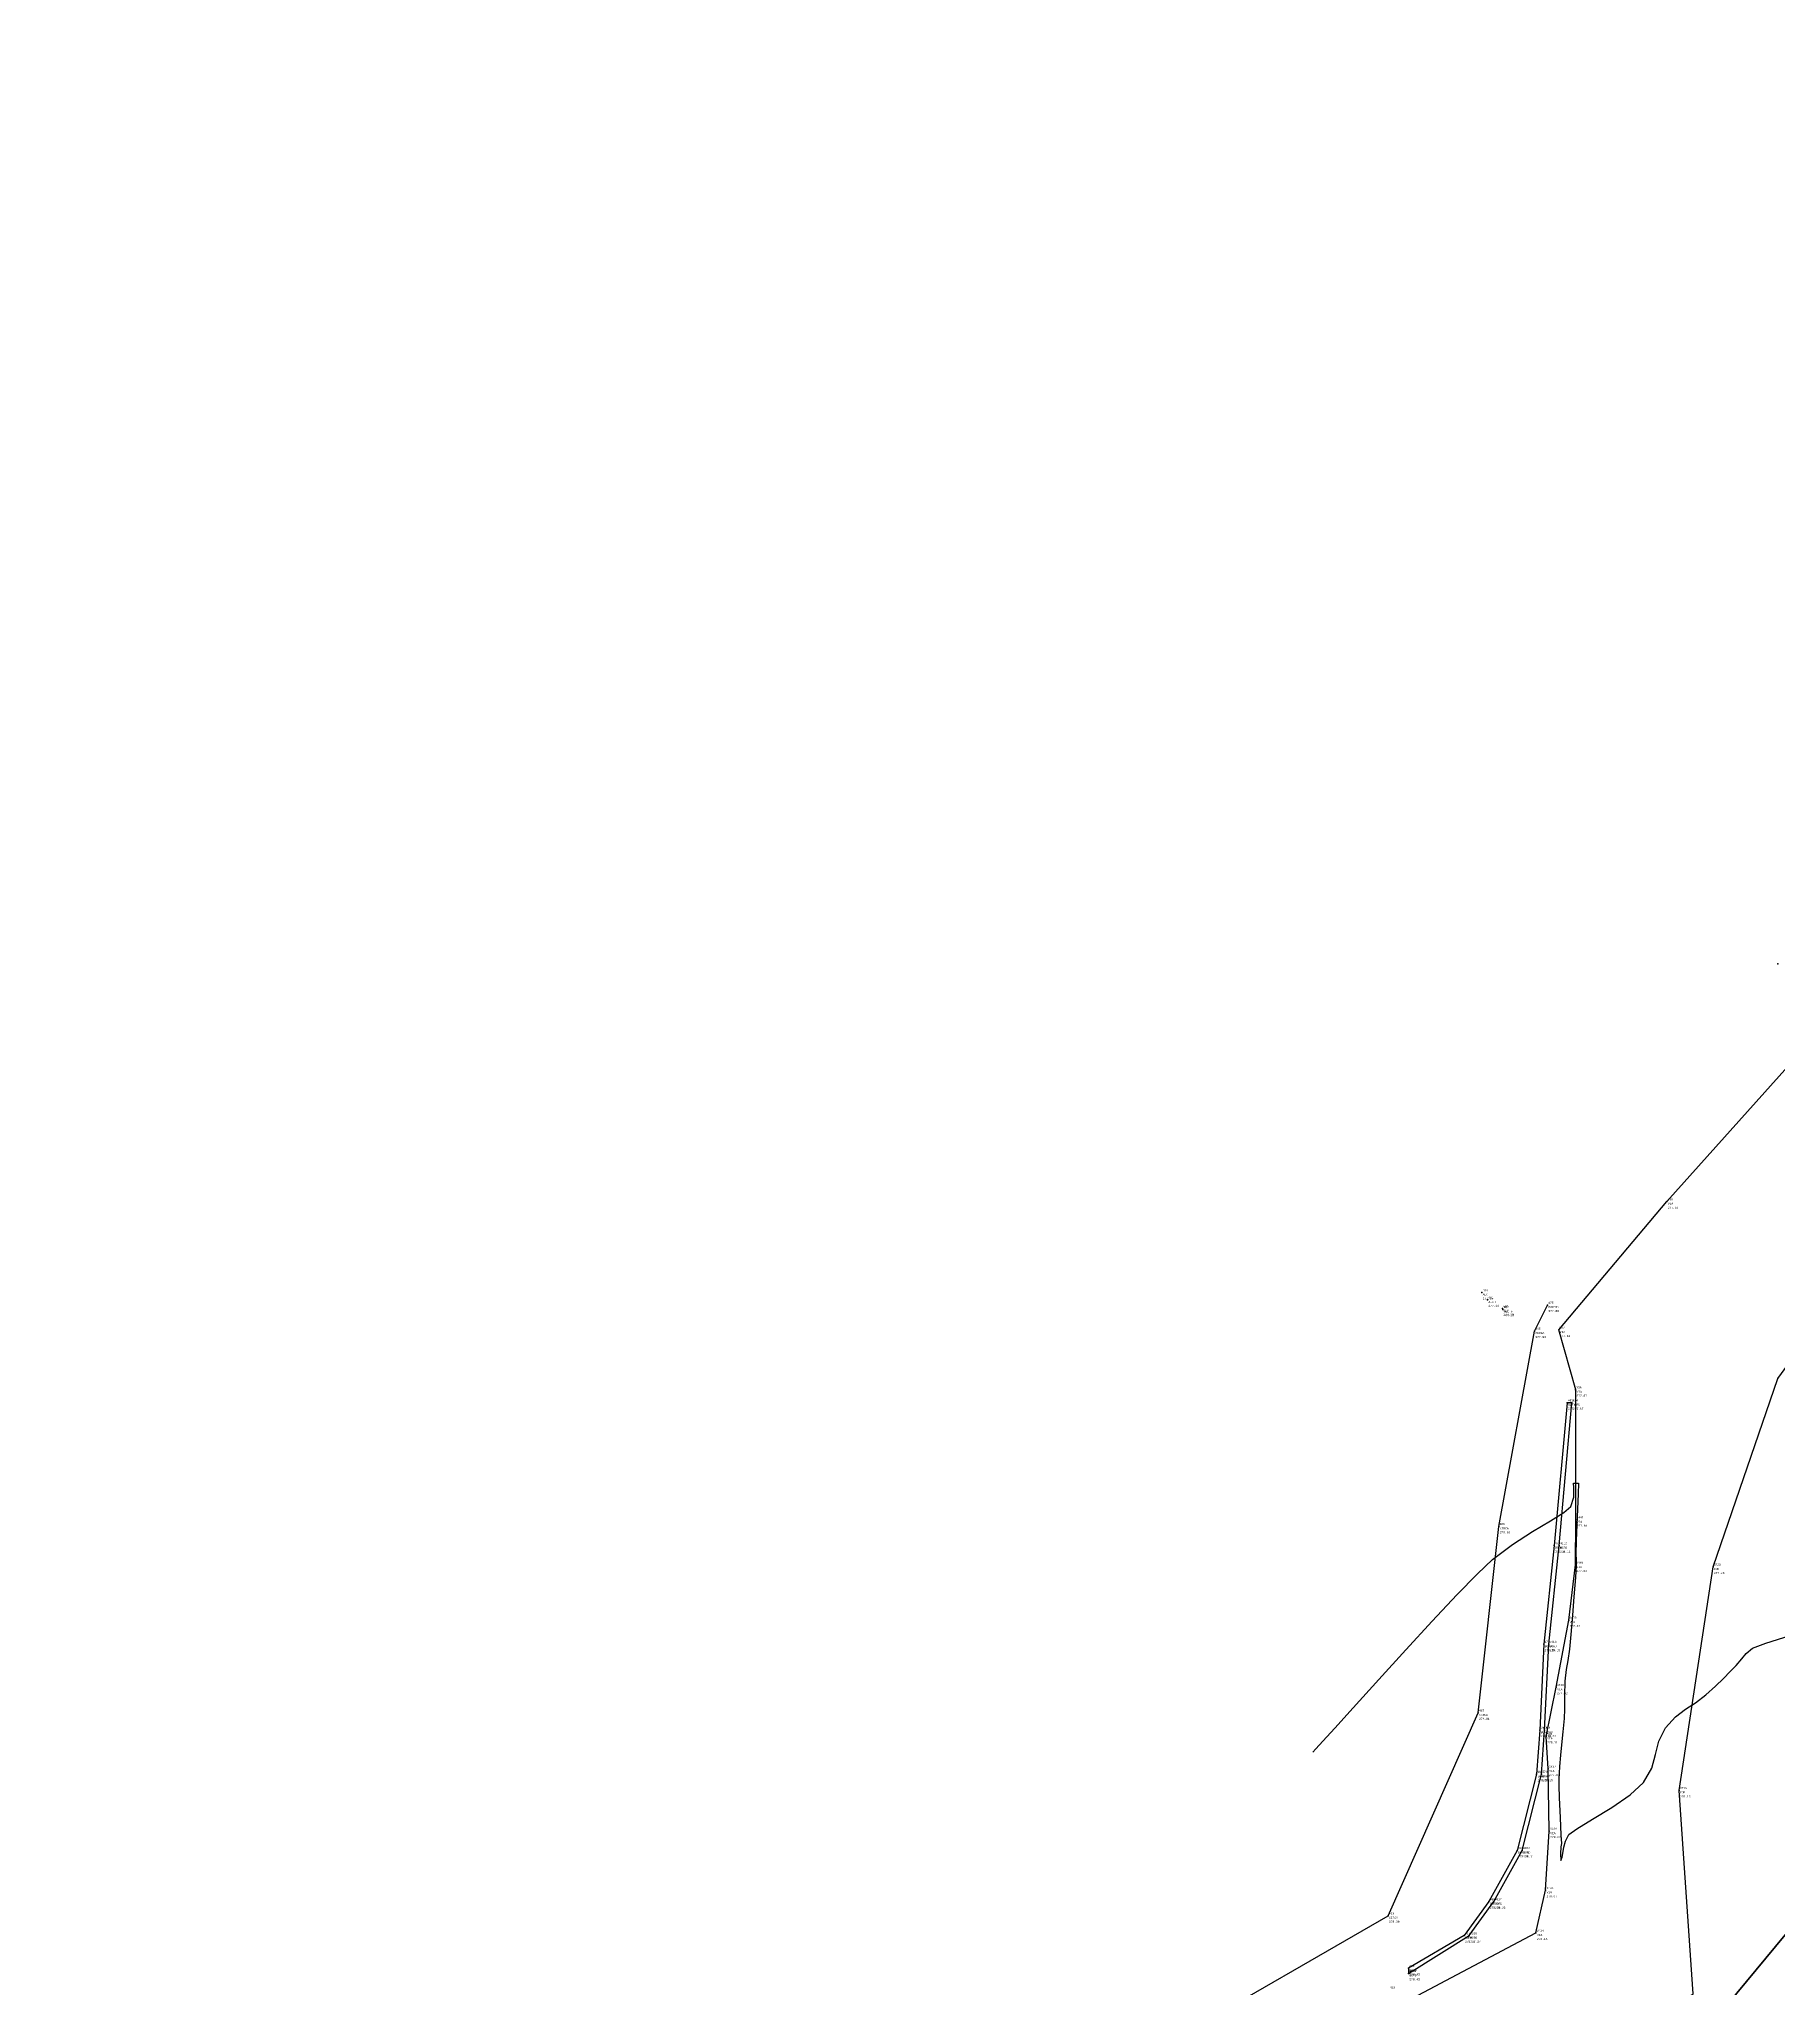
# Model space of a CAD drawing. Header units: metres. Extents: x 5050628 to 5051715, y 2427226 to 2427693.
# Drawn here: x 5050900.09 to 5050943.09, y 2427388.86 to 2427437.06 of the extents above; entities that cross this region are included whole.
import ezdxf
from ezdxf.enums import TextEntityAlignment as Align

# ---------------------------------------------------------------- set-up
doc = ezdxf.new("R2010")
doc.units = ezdxf.units.M
for name, color, linetype in [('1. Eje Vía', 7, 'Continuous'), ('Bordillo', 252, 'Continuous'), ('C-TOPO-MINR-N', 11, 'Continuous'), ('Cerca', 90, 'FENCELINE2'), ('CVL_PUNTO', 2, 'Continuous'), ('CVL_PUNTO_COR', 2, 'Continuous'), ('CVL_PUNTO_NUM', 2, 'Continuous'), ('Vía', 40, 'Continuous')]:
    doc.layers.add(name, color=color, linetype=linetype)
doc.layers.add('Linea del alumbrado', color=2, linetype='Continuous', lineweight=100)
doc.styles.add('MONOTXT4', font='monotxt4.shx')
doc.linetypes.add('FENCELINE2', pattern='A,0.25,-0.1,[132,ltypeshp.shx,S=0.1,R=0,X=-0.1,Y=0],-0.1,1', length=1.45)

msp = doc.modelspace()

# ---------------------------------------------------------------- linework, layer by layer
at = {"layer": '1. Eje Vía', "elevation": 280.286, "flags": 128}
msp.add_lwpolyline([(5050830.005, 2427370.874), (5050836.615, 2427370.03), (5050843.416, 2427369.137), (5050850.296, 2427367.753), (5050856.616, 2427366.502), (5050862.915, 2427365.188), (5050868.463, 2427364.299), (5050875.153, 2427362.728), (5050882.071, 2427361.251), (5050888.668, 2427360.673), (5050894.392, 2427361.495), (5050900.729, 2427364.879), (5050904.908, 2427367.197), (5050910.011, 2427370.093), (5050915.954, 2427373.695), (5050922.096, 2427377.286), (5050927.76, 2427380.633), (5050933.491, 2427384.134), (5050938.872, 2427387.299), (5050940.992, 2427388.735), (5050940.643, 2427393.764), (5050941.484, 2427399.287), (5050943.082, 2427403.944), (5050945.753, 2427407.594)], dxfattribs=at)
at = {"layer": 'Bordillo'}
msp.add_polyline3d([(5050935.454, 2427390.175, 278.833), (5050936.067, 2427391.015, 278.828), (5050936.768, 2427392.28, 278.776), (5050937.24, 2427394.166, 278.712), (5050937.319, 2427395.254, 278.685), (5050937.421, 2427397.379, 278.615), (5050937.678, 2427399.815, 278.579), (5050937.996, 2427403.348, 278.433), (5050937.875, 2427403.348, 278.433), (5050937.556, 2427399.815, 278.579), (5050937.296, 2427397.379, 278.615), (5050937.198, 2427395.254, 278.685), (5050937.122, 2427394.166, 278.712), (5050936.64, 2427392.28, 278.776), (5050935.944, 2427391.015, 278.828), (5050935.328, 2427390.175, 278.833), (5050933.952, 2427389.367, 278.895), (5050933.952, 2427389.243, 278.895), (5050935.454, 2427390.175, 278.833)], dxfattribs=at)
at = {"layer": 'C-TOPO-MINR-N', "color": 32, "linetype": 'Continuous', "lineweight": -3}
msp.add_polyline3d([(5050931.587, 2427394.712, 278.966), (5050931.664, 2427394.795, 278.966), (5050931.836, 2427394.981, 278.966), (5050932.133, 2427395.307, 278.966), (5050932.588, 2427395.808, 278.966), (5050933.221, 2427396.507, 278.966), (5050933.886, 2427397.238, 278.966), (5050934.542, 2427397.952, 278.966), (5050935.146, 2427398.596, 278.966), (5050935.657, 2427399.121, 278.966), (5050936.033, 2427399.474, 278.966), (5050936.524, 2427399.847, 278.966), (5050937.018, 2427400.165, 278.966), (5050937.461, 2427400.426, 278.966), (5050937.796, 2427400.631, 278.966), (5050937.969, 2427400.78, 278.966), (5050938.04, 2427401.017, 278.966), (5050938.045, 2427401.25, 278.966), (5050938.036, 2427401.356, 278.966), (5050938.092, 2427401.356, 278.966), (5050938.158, 2427401.356, 278.966), (5050938.149, 2427401.098, 278.966), (5050938.126, 2427400.526, 278.966), (5050938.103, 2427399.933, 278.966), (5050938.092, 2427399.61, 278.966), (5050938.097, 2427399.46, 278.966), (5050938.1, 2427399.31, 278.966), (5050938.093, 2427399.181, 278.966), (5050938.08, 2427399.027, 278.966), (5050938.063, 2427398.838, 278.966), (5050938.042, 2427398.552, 278.966), (5050938.008, 2427398.1, 278.966), (5050937.969, 2427397.622, 278.966), (5050937.934, 2427397.256, 278.966), (5050937.894, 2427396.974, 278.966), (5050937.855, 2427396.751, 278.966), (5050937.822, 2427396.469, 278.966), (5050937.807, 2427396.105, 278.966), (5050937.807, 2427395.77, 278.966), (5050937.805, 2427395.544, 278.966), (5050937.787, 2427395.38, 278.966), (5050937.766, 2427395.216, 278.966), (5050937.743, 2427394.975, 278.966), (5050937.713, 2427394.638, 278.966), (5050937.691, 2427394.355, 278.966), (5050937.679, 2427394.188, 278.966), (5050937.671, 2427394.055, 278.966), (5050937.668, 2427393.888, 278.966), (5050937.678, 2427393.579, 278.966), (5050937.7, 2427393.099, 278.966), (5050937.723, 2427392.655, 278.966), (5050937.733, 2427392.456, 278.966), (5050937.717, 2427392.369, 278.966), (5050937.709, 2427392.196, 278.966), (5050937.721, 2427392.03, 278.966), (5050937.751, 2427392.116, 278.966), (5050937.778, 2427392.256, 278.966), (5050937.798, 2427392.362, 278.966), (5050937.836, 2427392.514, 278.966), (5050937.916, 2427392.673, 278.966), (5050938.114, 2427392.817, 278.966), (5050938.504, 2427393.05, 278.966), (5050938.98, 2427393.339, 278.966), (5050939.436, 2427393.652, 278.966), (5050939.767, 2427393.959, 278.966), (5050939.97, 2427394.313, 278.966), (5050940.062, 2427394.652, 278.966), (5050940.144, 2427394.984, 278.966), (5050940.312, 2427395.314, 278.966), (5050940.557, 2427395.585, 278.966), (5050940.802, 2427395.771, 278.966), (5050941.05, 2427395.931, 278.966), (5050941.305, 2427396.125, 278.966), (5050941.541, 2427396.342, 278.966), (5050941.739, 2427396.533, 278.966), (5050941.906, 2427396.701, 278.966), (5050942.053, 2427396.85, 278.966), (5050942.193, 2427397.013, 278.966), (5050942.3, 2427397.147, 278.966), (5050942.46, 2427397.278, 278.966), (5050942.789, 2427397.404, 278.966), (5050943.393, 2427397.59, 278.966)], dxfattribs=at)
at = {"layer": 'Cerca', "elevation": 278.728, "flags": 128}
msp.add_lwpolyline([(5050903.828, 2427372.615), (5050907.72, 2427375.165), (5050912.691, 2427378.254), (5050917.089, 2427380.913), (5050923.109, 2427384.393), (5050928.251, 2427387.662), (5050933.449, 2427390.668), (5050935.677, 2427395.682), (5050936.189, 2427400.291), (5050937.069, 2427405.12), (5050937.391, 2427405.763)], dxfattribs=at)
at = {"layer": 'CVL_PUNTO', "color": 4}
for p in [(5050943.086, 2427414.199, 278.212), (5050943.086, 2427414.199, 278.212), (5050940.343, 2427408.32, 277.999), (5050940.343, 2427408.32, 277.999), (5050935.764, 2427406.071, 278.155), (5050935.764, 2427406.071, 278.155), (5050935.906, 2427405.89, 277.8), (5050935.906, 2427405.89, 277.8), (5050936.275, 2427405.676, 278.146), (5050936.275, 2427405.676, 278.146), (5050936.29, 2427405.652, 277.785), (5050936.29, 2427405.652, 277.785), (5050937.391, 2427405.763, 278.347), (5050937.391, 2427405.763, 278.347), (5050937.069, 2427405.12, 278.398), (5050937.069, 2427405.12, 278.398), (5050937.67, 2427405.146, 278.279), (5050937.67, 2427405.146, 278.279), (5050938.085, 2427403.669, 278.335), (5050938.085, 2427403.669, 278.335), (5050943.082, 2427403.944, 278.179), (5050943.082, 2427403.944, 278.179), (5050937.874, 2427403.348, 278.433), (5050937.874, 2427403.348, 278.433), (5050937.996, 2427403.348, 278.433), (5050937.996, 2427403.348, 278.433), (5050936.189, 2427400.291, 278.517), (5050936.189, 2427400.291, 278.517), (5050938.091, 2427400.454, 278.273), (5050938.091, 2427400.454, 278.273), (5050937.556, 2427399.815, 278.579), (5050937.556, 2427399.815, 278.579), (5050937.678, 2427399.815, 278.579), (5050937.678, 2427399.815, 278.579), (5050938.083, 2427399.339, 278.298), (5050938.083, 2427399.339, 278.298), (5050941.484, 2427399.287, 278.397), (5050941.484, 2427399.287, 278.397), (5050937.915, 2427397.975, 278.338), (5050937.915, 2427397.975, 278.338), (5050937.296, 2427397.379, 278.615), (5050937.296, 2427397.379, 278.615), (5050937.421, 2427397.379, 278.615), (5050937.421, 2427397.379, 278.615), (5050937.605, 2427396.315, 278.387), (5050937.605, 2427396.315, 278.387), (5050935.677, 2427395.682, 278.476), (5050935.677, 2427395.682, 278.476), (5050937.198, 2427395.254, 278.685), (5050937.198, 2427395.254, 278.685), (5050937.319, 2427395.254, 278.685), (5050937.319, 2427395.254, 278.685), (5050937.361, 2427395.1, 278.574), (5050937.361, 2427395.1, 278.574), (5050937.122, 2427394.166, 278.712), (5050937.122, 2427394.166, 278.712), (5050937.24, 2427394.166, 278.712), (5050937.24, 2427394.166, 278.712), (5050937.409, 2427394.297, 278.413), (5050937.409, 2427394.297, 278.413), (5050940.643, 2427393.764, 278.599), (5050940.643, 2427393.764, 278.599), (5050937.435, 2427392.758, 278.488), (5050937.435, 2427392.758, 278.488), (5050936.64, 2427392.28, 278.776), (5050936.64, 2427392.28, 278.776), (5050936.768, 2427392.28, 278.776), (5050936.768, 2427392.28, 278.776), (5050937.345, 2427391.297, 278.533), (5050937.345, 2427391.297, 278.533), (5050933.449, 2427390.668, 278.771), (5050933.449, 2427390.668, 278.771), (5050935.944, 2427391.015, 278.828), (5050935.944, 2427391.015, 278.828), (5050936.067, 2427391.015, 278.828), (5050936.067, 2427391.015, 278.828), (5050935.328, 2427390.175, 278.833), (5050935.328, 2427390.175, 278.833), (5050935.454, 2427390.175, 278.833), (5050935.454, 2427390.175, 278.833), (5050937.106, 2427390.242, 278.616), (5050937.106, 2427390.242, 278.616), (5050933.952, 2427389.367, 278.895), (5050933.952, 2427389.367, 278.895), (5050933.952, 2427389.243, 278.895), (5050933.952, 2427389.243, 278.895)]:
    msp.add_point(p, dxfattribs=at)
at = {"layer": 'Linea del alumbrado', "elevation": 280.041, "flags": 128}
msp.add_lwpolyline([(5050812.867, 2427369.13), (5050833.83, 2427364.636), (5050857.843, 2427361.544), (5050881.81, 2427356.327), (5050912.191, 2427365.497), (5050933.547, 2427378.473), (5050946.337, 2427393.894), (5050969.149, 2427423.924), (5050960.949, 2427448.329), (5050950.71, 2427470.945), (5050943.61, 2427492.233), (5050972.115, 2427500.722), (5051002.946, 2427500.291), (5051019.315, 2427467.545), (5051026.921, 2427424.142), (5051037.766, 2427401.092)], dxfattribs=at)
at = {"layer": 'Vía'}
msp.add_polyline3d([(5050903.936, 2427370.546, 278.587), (5050907.884, 2427372.966, 278.566), (5050913.246, 2427376.16, 278.635), (5050917.47, 2427378.662, 278.67), (5050922.724, 2427381.82, 278.676), (5050927.847, 2427385.023, 278.702), (5050932.388, 2427387.748, 278.694), (5050937.106, 2427390.242, 278.616), (5050937.345, 2427391.297, 278.533), (5050937.435, 2427392.758, 278.488), (5050937.409, 2427394.297, 278.413), (5050937.361, 2427395.1, 278.574), (5050937.605, 2427396.315, 278.387), (5050937.915, 2427397.975, 278.338), (5050938.083, 2427399.339, 278.298), (5050938.091, 2427400.454, 278.273), (5050938.091, 2427403.669, 278.273), (5050937.67, 2427405.146, 278.279), (5050940.343, 2427408.32, 277.999), (5050944.328, 2427412.767, 278.154)], dxfattribs=at)

# ---------------------------------------------------------------- texts
at = {"layer": 'CVL_PUNTO_COR', "color": 4, "style": 'MONOTXT4'}
for s, p in [('277.53', (5050940.366, 2427408.197, 277.999)), ('277.69', (5050935.787, 2427405.948, 278.155)), ('277.33', (5050935.929, 2427405.767, 277.8)), ('277.88', (5050937.414, 2427405.64, 278.347)), ('277.68', (5050936.298, 2427405.553, 278.146)), ('277.32', (5050936.313, 2427405.529, 277.785)), ('277.93', (5050937.092, 2427404.997, 278.398)), ('277.81', (5050937.693, 2427405.023, 278.279)), ('277.97', (5050937.897, 2427403.225, 278.433)), ('277.97', (5050938.019, 2427403.225, 278.433)), ('277.87', (5050938.108, 2427403.546, 278.335)), ('277.81', (5050938.114, 2427400.331, 278.273)), ('278.05', (5050936.212, 2427400.168, 278.517)), ('278.11', (5050937.579, 2427399.692, 278.579)), ('278.11', (5050937.701, 2427399.692, 278.579)), ('277.83', (5050938.106, 2427399.216, 278.298)), ('277.93', (5050941.507, 2427399.164, 278.397)), ('277.87', (5050937.938, 2427397.852, 278.338)), ('278.15', (5050937.319, 2427397.256, 278.615)), ('278.15', (5050937.444, 2427397.256, 278.615)), ('277.92', (5050937.628, 2427396.192, 278.387)), ('278.01', (5050935.7, 2427395.559, 278.476)), ('278.22', (5050937.221, 2427395.131, 278.685)), ('278.22', (5050937.342, 2427395.131, 278.685)), ('278.11', (5050937.384, 2427394.977, 278.574)), ('278.25', (5050937.145, 2427394.043, 278.712)), ('278.25', (5050937.263, 2427394.043, 278.712)), ('277.95', (5050937.432, 2427394.174, 278.413)), ('278.13', (5050940.666, 2427393.641, 278.599)), ('278.02', (5050937.458, 2427392.635, 278.488)), ('278.31', (5050936.663, 2427392.157, 278.776)), ('278.31', (5050936.791, 2427392.157, 278.776)), ('278.07', (5050937.368, 2427391.174, 278.533)), ('278.36', (5050935.967, 2427390.892, 278.828)), ('278.36', (5050936.09, 2427390.892, 278.828)), ('278.30', (5050933.472, 2427390.545, 278.771)), ('278.37', (5050935.351, 2427390.052, 278.833)), ('278.37', (5050935.477, 2427390.052, 278.833)), ('278.15', (5050937.129, 2427390.119, 278.616)), ('278.43', (5050933.975, 2427389.244, 278.895)), ('278.43', (5050933.975, 2427389.12, 278.895))]:
    msp.add_text(s, height=0.05, dxfattribs=at).set_placement(p, align=Align.TOP_LEFT)
at = {"layer": 'CVL_PUNTO_NUM', "color": 4, "style": 'MONOTXT4'}
for s, p in [('538', (5050940.361, 2427408.338, 277.999)), ('484', (5050935.782, 2427406.089, 278.155)), ('481', (5050935.924, 2427405.908, 277.8)), ('483', (5050936.293, 2427405.694, 278.146)), ('482', (5050936.308, 2427405.67, 277.785)), ('475', (5050937.409, 2427405.781, 278.347)), ('485', (5050937.087, 2427405.138, 278.398)), ('537', (5050937.688, 2427405.164, 278.279)), ('536', (5050938.103, 2427403.687, 278.335)), ('4011', (5050937.892, 2427403.366, 278.433)), ('474', (5050938.014, 2427403.366, 278.433)), ('486', (5050936.207, 2427400.309, 278.517)), ('3441', (5050938.109, 2427400.472, 278.273)), ('473', (5050937.574, 2427399.833, 278.579)), ('4012', (5050937.696, 2427399.833, 278.579)), ('3440', (5050938.101, 2427399.357, 278.298)), ('3720', (5050941.502, 2427399.305, 278.397)), ('3439', (5050937.933, 2427397.993, 278.338)), ('472', (5050937.314, 2427397.397, 278.615)), ('4013', (5050937.439, 2427397.397, 278.615)), ('3438', (5050937.623, 2427396.333, 278.387)), ('487', (5050935.695, 2427395.7, 278.476)), ('4014', (5050937.216, 2427395.272, 278.685)), ('471', (5050937.337, 2427395.272, 278.685)), ('533', (5050937.379, 2427395.118, 278.574)), ('4015', (5050937.14, 2427394.184, 278.712)), ('470', (5050937.258, 2427394.184, 278.712)), ('3437', (5050937.427, 2427394.315, 278.413)), ('3719', (5050940.661, 2427393.782, 278.599)), ('3436', (5050937.453, 2427392.776, 278.488)), ('469', (5050936.658, 2427392.298, 278.776)), ('4016', (5050936.786, 2427392.298, 278.776)), ('3435', (5050937.363, 2427391.315, 278.533)), ('460', (5050933.467, 2427390.686, 278.771)), ('468', (5050935.962, 2427391.033, 278.828)), ('4017', (5050936.085, 2427391.033, 278.828)), ('467', (5050935.346, 2427390.193, 278.833)), ('4018', (5050935.472, 2427390.193, 278.833)), ('3434', (5050937.124, 2427390.26, 278.616)), ('428', (5050933.97, 2427389.385, 278.895)), ('4019', (5050933.97, 2427389.261, 278.895)), ('423', (5050933.493, 2427388.858, 278.719))]:
    msp.add_text(s, height=0.05, dxfattribs=at).set_placement(p, align=Align.BOTTOM_LEFT)
for s, p in [('VIA', (5050940.368, 2427408.295, 277.999)), ('ALC', (5050935.789, 2427406.046, 278.155)), ('ALC F', (5050935.931, 2427405.865, 277.8)), ('ALC', (5050936.3, 2427405.651, 278.146)), ('ALC F', (5050936.315, 2427405.627, 277.785)), ('PORTON', (5050937.416, 2427405.738, 278.347)), ('VIA', (5050937.695, 2427405.121, 278.279)), ('CERCA', (5050937.094, 2427405.095, 278.398)), ('BORD', (5050937.899, 2427403.323, 278.433)), ('BORD', (5050938.021, 2427403.323, 278.433)), ('VIA', (5050938.11, 2427403.644, 278.335)), ('VIA', (5050938.116, 2427400.429, 278.273)), ('CERCA', (5050936.214, 2427400.266, 278.517)), ('BORD', (5050937.581, 2427399.79, 278.579)), ('BORD', (5050937.703, 2427399.79, 278.579)), ('VIA', (5050938.108, 2427399.314, 278.298)), ('EJE', (5050941.509, 2427399.262, 278.397)), ('VIA', (5050937.94, 2427397.95, 278.338)), ('BORD', (5050937.321, 2427397.354, 278.615)), ('BORD', (5050937.446, 2427397.354, 278.615)), ('VIA', (5050937.63, 2427396.29, 278.387)), ('CERCA', (5050935.702, 2427395.657, 278.476)), ('BORD', (5050937.223, 2427395.229, 278.685)), ('BORD', (5050937.344, 2427395.229, 278.685)), ('VIA', (5050937.386, 2427395.075, 278.574)), ('BORD', (5050937.147, 2427394.141, 278.712)), ('BORD', (5050937.265, 2427394.141, 278.712)), ('VIA', (5050937.434, 2427394.272, 278.413)), ('EJE', (5050940.668, 2427393.739, 278.599)), ('VIA', (5050937.46, 2427392.733, 278.488)), ('BORD', (5050936.665, 2427392.255, 278.776)), ('BORD', (5050936.793, 2427392.255, 278.776)), ('VIA', (5050937.37, 2427391.272, 278.533)), ('CERCA', (5050933.474, 2427390.643, 278.771)), ('BORD', (5050935.969, 2427390.99, 278.828)), ('BORD', (5050936.092, 2427390.99, 278.828)), ('VIA', (5050937.131, 2427390.217, 278.616)), ('BORD', (5050935.353, 2427390.15, 278.833)), ('BORD', (5050935.479, 2427390.15, 278.833)), ('BORD', (5050933.977, 2427389.342, 278.895)), ('BORD', (5050933.977, 2427389.218, 278.895))]:
    msp.add_text(s, height=0.05, dxfattribs=at).set_placement(p, align=Align.TOP_LEFT)

doc.saveas('drawing.dxf')
